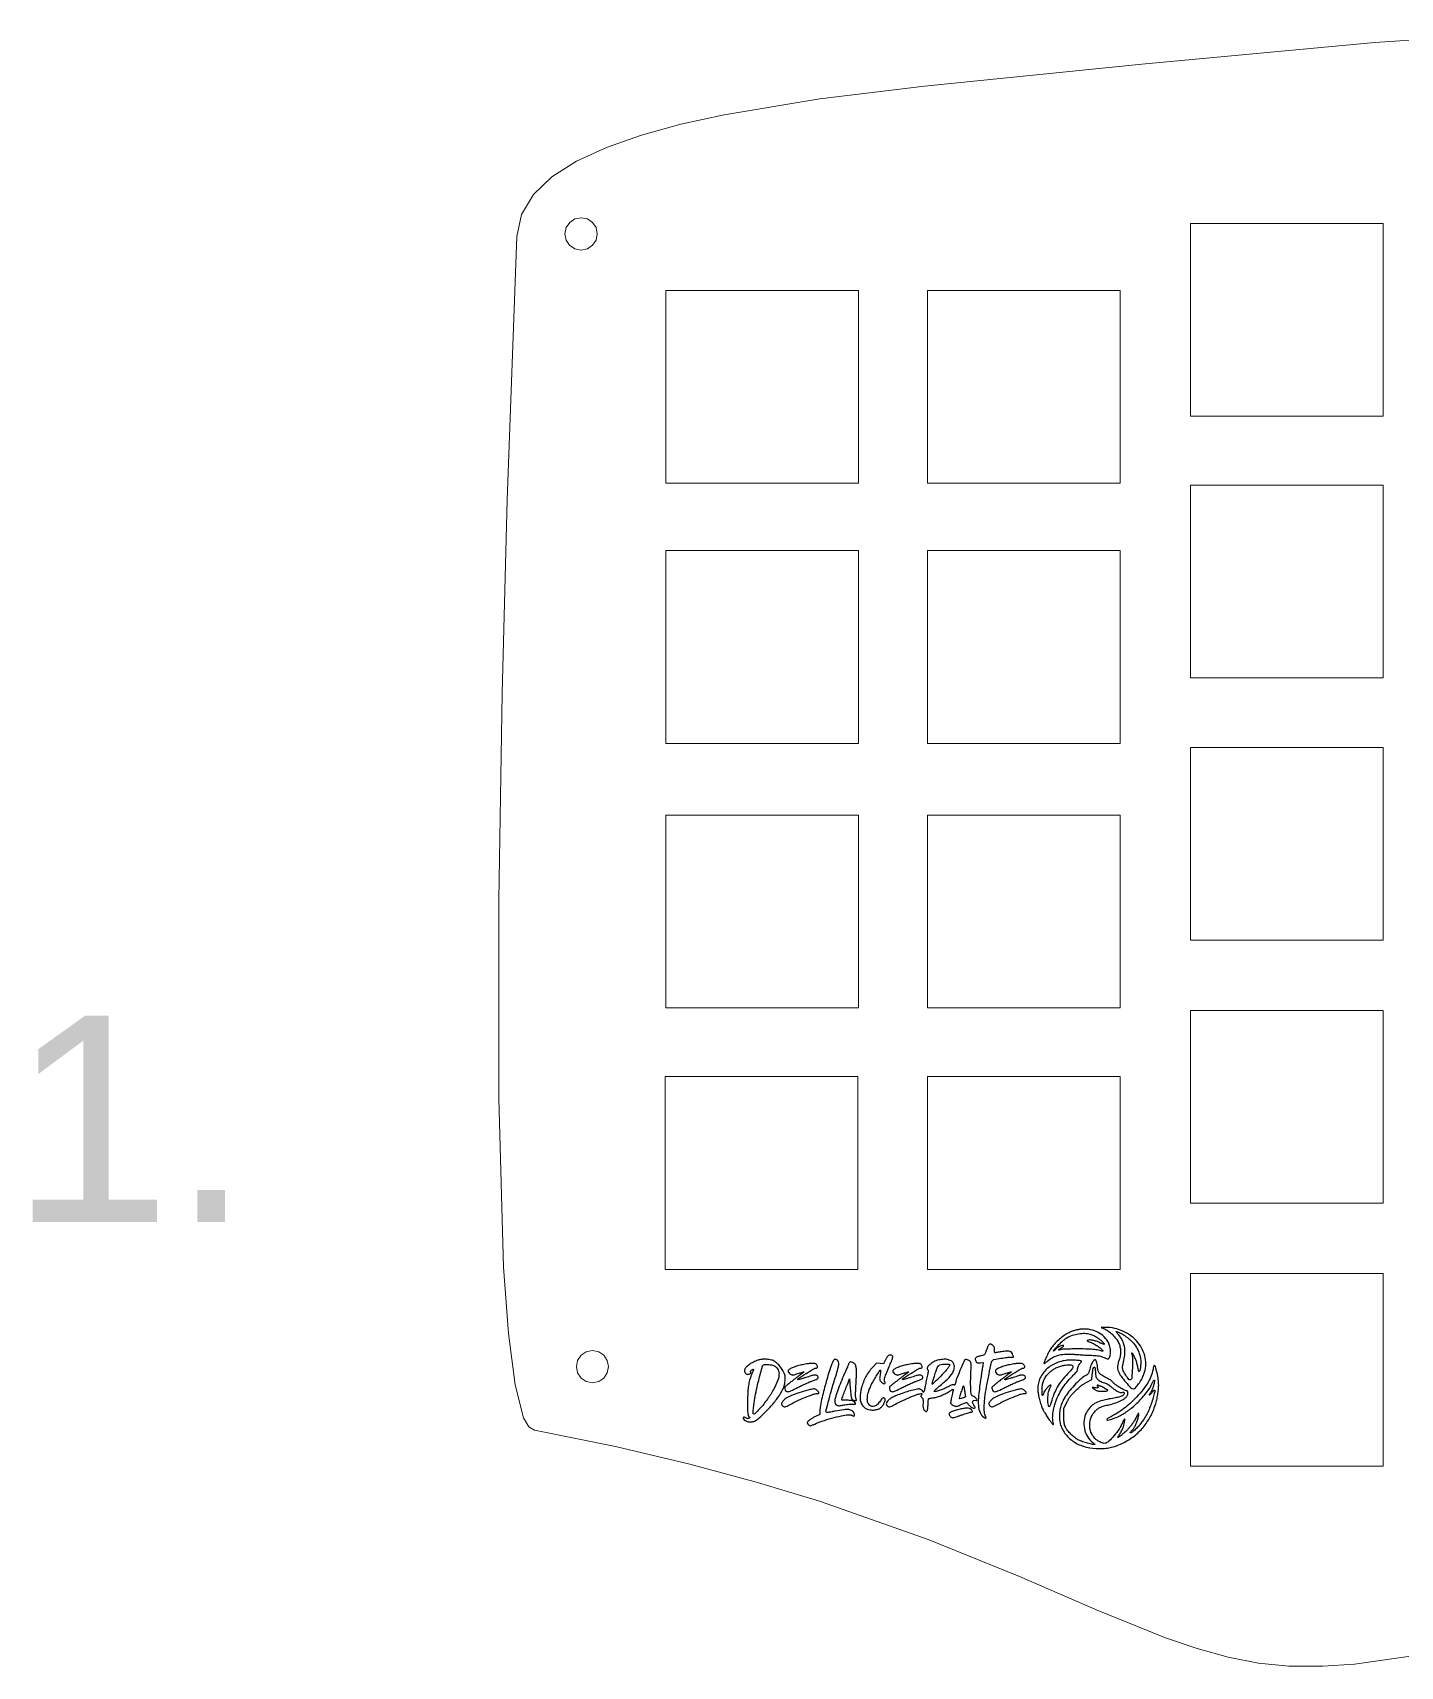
# Model space of a CAD drawing. Extents: x -227 to 340, y 12 to 493.
# Drawn here: x -219.1 to -119.8, y 372.1 to 490.7 of the extents above; entities that cross this region are included whole.
import ezdxf

# ---------------------------------------------------------------- set-up
doc = ezdxf.new("R2010")
doc.units = 0
doc.header["$MEASUREMENT"] = 0
doc.layers.get('0').update_dxf_attribs({"lineweight": 25, "true_color": 0xffffff})
doc.layers.add('Layer 1', color=7, linetype='BYLAYER', lineweight=5, true_color=0xffffff)
doc.styles.add('textstyle2', font='')
doc.styles.get('textstyle2').set_extended_font_data('Nimbus Sans [UKWN]')

msp = doc.modelspace()

# ---------------------------------------------------------------- linework, layer by layer
at = {"color": 5, "true_color": 0x0000ff}
for points in [[(-143.06, 396.57, 0.021416), (-143.29, 396.53, 0.028277), (-143.51, 396.47, 0.025595), (-143.73, 396.39, 0.013536), (-143.99, 396.26, 0.042504), (-144.29, 396.07, 0.022333), (-144.63, 395.79, 0.022256), (-144.95, 395.47, 0.036844), (-145.18, 395.17, 0.029866), (-145.33, 394.93, 0.012216), (-145.5, 394.58, 0.008749), (-145.65, 394.24, 0.095306), (-145.68, 394.09, 0.546801), (-145.66, 394.08, 0.041861), (-145.61, 394.11, 0.028123), (-145.54, 394.17, 0.013668), (-145.45, 394.24, -0.060301), (-145.08, 394.51, -0.061454), (-144.67, 394.68, -0.052645), (-144.18, 394.76, -0.029227), (-143.56, 394.76, 0.001164), (-143.31, 394.74, 0.000535), (-142.98, 394.72, 0.000529), (-142.63, 394.7, 0.000733), (-142.32, 394.69, -0.004485), (-141.9, 394.66, -0.024068), (-141.67, 394.64, -0.038649), (-141.5, 394.59, -0.025833), (-141.31, 394.52, 0.005668), (-141.13, 394.44, 0.06691), (-141.05, 394.42, 0.177373), (-141, 394.43, 0.092553), (-140.96, 394.47, 0.122046), (-140.87, 394.7, 0.053548), (-140.85, 395.03, 0.0512), (-140.91, 395.39, 0.067061), (-141.04, 395.69, 0.079435), (-141.4, 396.11, 0.074893), (-141.88, 396.41, 0.071548), (-142.44, 396.57, 0.062987)], [(-142.32, 396.22, -0.024427), (-142.2, 396.18, -0.013925), (-142.07, 396.12, -0.013883), (-141.94, 396.06, -0.022292), (-141.84, 395.99, -0.024315), (-141.64, 395.85, -0.024077), (-141.46, 395.69, -0.017054), (-141.32, 395.54, -0.395866), (-141.32, 395.48, -0.281029), (-141.35, 395.48, -0.013728), (-141.43, 395.51, -0.018919), (-141.52, 395.55, -0.012167), (-141.63, 395.6, 0.042961), (-141.86, 395.7, 0.033852), (-142.13, 395.77, 0.03438), (-142.37, 395.8, 0.10325), (-142.53, 395.77, 0.338007), (-142.55, 395.75, 0.234176), (-142.53, 395.72, 0.048232), (-142.46, 395.69, 0.008257), (-142.32, 395.64, -0.045337), (-142.09, 395.54, -0.018174), (-141.8, 395.36, -0.015771), (-141.54, 395.17, -0.093969), (-141.42, 395.05, -0.110977), (-141.4, 395, -0.342591), (-141.42, 394.98, -0.170979), (-141.47, 394.98, -0.044045), (-141.54, 395, 0.090533), (-141.72, 395.06, 0.012977), (-142.12, 395.11, 0.012557), (-142.66, 395.14, 0.006243), (-143.33, 395.15, 0.00404), (-143.75, 395.14, 0.008274), (-144.07, 395.13, 0.008191), (-144.32, 395.12, 0.065085), (-144.43, 395.1, -0.021984), (-144.57, 395.05, -0.514141), (-144.6, 395.07, -0.222013), (-144.57, 395.13, -0.013469), (-144.42, 395.23, 0.017603), (-144.34, 395.28, 0.037896), (-144.28, 395.33, 0.066691), (-144.25, 395.37, 0.47273), (-144.26, 395.39, 0.140908), (-144.37, 395.39, 0.049687), (-144.51, 395.34, 0.04508), (-144.67, 395.25, 0.04213), (-144.81, 395.13, -0.013673), (-144.88, 395.06, -0.028422), (-144.93, 395.02, -0.043719), (-144.98, 394.99, -0.550557), (-144.99, 395, -0.195265), (-144.94, 395.11, -0.005644), (-144.59, 395.46, -0.011337), (-144.25, 395.79, -0.04722), (-144.01, 395.96, -0.053934), (-143.62, 396.14, -0.043849), (-143.17, 396.25, -0.044777), (-142.71, 396.28, -0.065497)], [(-141.24, 396.58, -0.052586), (-140.97, 396.41, -0.031693), (-140.69, 396.17, -0.031648), (-140.44, 395.89, -0.051154), (-140.27, 395.62, -0.052531), (-140.16, 395.31, -0.051989), (-140.12, 394.99, -0.051397), (-140.14, 394.67, -0.049095), (-140.22, 394.35, 0.027071), (-140.3, 394.1, 0.047825), (-140.34, 393.88, 0.05601), (-140.33, 393.69, 0.05869), (-140.27, 393.51, 0.056823), (-140.08, 393.17, 0.020415), (-139.74, 392.73, 0.013846), (-139.37, 392.32, 0.205559), (-139.2, 392.25, 0.20915), (-139.04, 392.32, 0.028544), (-138.81, 392.6, 0.031822), (-138.58, 392.96, 0.037293), (-138.42, 393.32, 0.140913), (-138.33, 394.5, 0.121877), (-138.86, 395.62, 0.112852), (-139.91, 396.42, 0.108402), (-141.21, 396.71), (-141.52, 396.71)], [(-139.93, 396.19, -0.025198), (-139.82, 396.12, -0.010477), (-139.66, 396, -0.010335), (-139.51, 395.88, -0.013152), (-139.37, 395.75, -0.052329), (-139.03, 395.36, -0.057751), (-138.8, 394.92, -0.058432), (-138.67, 394.44, -0.055775), (-138.66, 393.94, -0.011388), (-138.67, 393.81, -0.013103), (-138.69, 393.7, -0.012242), (-138.71, 393.6, -0.070855), (-138.73, 393.55, -0.148643), (-138.76, 393.51, -0.436086), (-138.79, 393.52, -0.041305), (-138.82, 393.61, -0.001535), (-138.89, 393.95, 0.022045), (-138.97, 394.23, 0.023191), (-139.07, 394.5, 0.023188), (-139.18, 394.72, 0.098003), (-139.27, 394.83, 0.007238), (-139.32, 394.87, 0.341336), (-139.33, 394.87, 0.330003), (-139.33, 394.85, 0.007007), (-139.31, 394.8, -0.097545), (-139.25, 394.49, -0.011672), (-139.26, 393.78, -0.007255), (-139.3, 393.05, -0.241211), (-139.39, 392.91, -0.376445), (-139.51, 392.93, -0.026392), (-139.73, 393.23, -0.031584), (-139.92, 393.56, -0.113497), (-139.97, 393.8, -0.041088), (-139.97, 393.87, -0.00597), (-139.95, 394, -0.006725), (-139.91, 394.15, -0.005715), (-139.88, 394.31, 0.047916), (-139.8, 394.85, 0.062723), (-139.84, 395.35, 0.066854), (-140, 395.8, 0.065889), (-140.27, 396.19, -0.007005), (-140.33, 396.26, -0.010315), (-140.39, 396.33, -0.005965), (-140.43, 396.38, -0.161784), (-140.43, 396.4, -0.513535), (-140.41, 396.42, -0.017646), (-140.29, 396.37, -0.019846), (-140.13, 396.3, -0.010704)], [(-149.74, 395.36, 0.017906), (-149.77, 395.29, 0.006391), (-149.81, 395.19, 0.006332), (-149.85, 395.08, 0.007438), (-149.89, 394.97, -0.017364), (-149.95, 394.81, -0.109956), (-150, 394.74, -0.111599), (-150.07, 394.69, -0.018126), (-150.23, 394.65, 0.013407), (-150.46, 394.59, 0.066633), (-150.59, 394.54, 0.130672), (-150.65, 394.47, 0.125874), (-150.67, 394.38, 0.11115), (-150.64, 394.26, 0.136671), (-150.57, 394.18, 0.117513), (-150.45, 394.13, 0.069528), (-150.3, 394.14), (-150.1, 394.17), (-150.13, 393.92, -0.003332), (-150.15, 393.79, -0.000753), (-150.19, 393.56, -0.00078), (-150.22, 393.29, -0.000757), (-150.26, 393.03, 0.010381), (-150.43, 391.76, 0.045235), (-150.44, 391.01, 0.083436), (-150.32, 390.52, 0.131535), (-150.05, 390.18, 0.031435), (-149.94, 390.11, 0.344168), (-149.9, 390.12, 0.290636), (-149.89, 390.17, 0.02661), (-149.94, 390.3, -0.089361), (-150, 390.49, -0.025163), (-150.02, 390.8, -0.022652), (-150.01, 391.18, -0.015336), (-149.97, 391.61, -0.010939), (-149.85, 392.41, -0.00755), (-149.67, 393.31, -0.002853), (-149.49, 394.18, -0.14625), (-149.4, 394.33, -0.149947), (-149.31, 394.38, -0.003872), (-148.82, 394.47, -0.00852), (-148.35, 394.53, -0.032355), (-148.06, 394.55, 0.011294), (-147.94, 394.55, 0.206484), (-147.9, 394.57, 0.250458), (-147.9, 394.61, 0.01662), (-147.93, 394.7, 0.081594), (-148.02, 394.87, 0.146271), (-148.14, 394.96, 0.093262), (-148.34, 394.99, 0.021085), (-148.67, 394.96, 0.003967), (-148.85, 394.93, 0.005168), (-149.01, 394.91, 0.003896), (-149.14, 394.88, 0.046717), (-149.19, 394.87, -0.167066), (-149.23, 394.87, -0.230174), (-149.25, 394.89, -0.080612), (-149.27, 394.95, -0.012092), (-149.27, 395.07, 0.023941), (-149.28, 395.19, 0.07105), (-149.29, 395.27, 0.085437), (-149.33, 395.33, 0.046005), (-149.4, 395.4, 0.03855), (-149.52, 395.48, 0.154486), (-149.6, 395.49, 0.18967), (-149.67, 395.46, 0.063148)], [(-166.44, 394.33, 0.040502), (-166.78, 394.19, 0.040486), (-167.09, 394, 0.043368), (-167.33, 393.8, 0.128404), (-167.43, 393.61, 0.128257), (-167.43, 393.51, 0.090435), (-167.38, 393.41, 0.092983), (-167.3, 393.33, 0.147227), (-167.21, 393.3, 0.062862), (-167.1, 393.32, 0.090009), (-167, 393.36, 0.148171), (-166.96, 393.42, 0.272708), (-166.97, 393.47, -0.108857), (-166.99, 393.51, -0.179755), (-166.98, 393.54, -0.107874), (-166.95, 393.58, -0.027132), (-166.9, 393.62, -0.049776), (-166.81, 393.67, -0.521742), (-166.78, 393.65, -0.105087), (-166.79, 393.57, -0.005861), (-166.89, 393.35, 0.026291), (-167.03, 392.96, 0.034609), (-167.12, 392.59, 0.026744), (-167.18, 392.15, 0.009052), (-167.21, 391.5, 0.007537), (-167.21, 390.88, 0.028633), (-167.19, 390.5, 0.04672), (-167.14, 390.27, 0.320196), (-167.05, 390.2, -0.254247), (-167.04, 390.19, -0.257172), (-167.04, 390.18, -0.087349), (-167.06, 390.15, -0.028829), (-167.09, 390.13, -0.045638), (-167.15, 390.09, -0.12922), (-167.19, 390.08, -0.100224), (-167.24, 390.09, -0.02137), (-167.33, 390.14, 0.039107), (-167.42, 390.19, 0.17266), (-167.49, 390.19, 0.319238), (-167.52, 390.15, 0.09894), (-167.5, 390.08, 0.171206), (-167.39, 389.95, 0.07707), (-167.17, 389.86, 0.072057), (-166.92, 389.85, 0.103481), (-166.71, 389.91, 0.064887), (-166.25, 390.23, 0.021443), (-165.66, 390.82, 0.021956), (-165.1, 391.48, 0.040534), (-164.72, 392.07, 0.012644), (-164.6, 392.3, 0.035925), (-164.54, 392.46, 0.040017), (-164.5, 392.62, 0.019001), (-164.48, 392.83, 0.013768), (-164.47, 393.06, 0.050409), (-164.48, 393.2, 0.051498), (-164.52, 393.33, 0.014805), (-164.61, 393.52, 0.045276), (-164.78, 393.79, 0.040519), (-165, 394.04, 0.042598), (-165.23, 394.23, 0.077397), (-165.46, 394.34, 0.049391), (-165.67, 394.38, 0.026131), (-165.95, 394.4, 0.02612), (-166.22, 394.38, 0.047986)], [(-165.25, 393.92, -0.081811), (-165.13, 393.83, -0.050803), (-165.02, 393.69, -0.051253), (-164.95, 393.54, -0.092343), (-164.92, 393.4, -0.087319), (-165.01, 392.87, -0.03734), (-165.31, 392.21, -0.033253), (-165.76, 391.5, -0.026323), (-166.33, 390.79, -0.008222), (-166.62, 390.48, -0.134336), (-166.74, 390.41, -0.475223), (-166.8, 390.46, -0.044625), (-166.79, 390.66, -0.008598), (-166.7, 391.4, -0.013726), (-166.59, 392.02, -0.010811), (-166.43, 392.73, -0.003336), (-166.15, 393.79, -0.021003), (-166.12, 393.91, -0.114367), (-166.08, 393.97, -0.136359), (-166.02, 394, -0.03465), (-165.92, 394.01, -0.028589), (-165.74, 394.02, -0.030211), (-165.56, 394, -0.032172), (-165.39, 393.97, -0.048748)], [(-163.21, 394, 0.020953), (-163.57, 393.91, 0.026166), (-163.9, 393.8, 0.024525), (-164.16, 393.68, 0.182055), (-164.25, 393.58, 0.216559), (-164.25, 393.49, 0.067653), (-164.17, 393.37, 0.065177), (-164.05, 393.28, 0.139291), (-163.94, 393.25, 0.055765), (-163.88, 393.26, 0.008606), (-163.76, 393.29, 0.009512), (-163.62, 393.33, 0.008137), (-163.47, 393.38, -0.004186), (-163.33, 393.42, -0.006745), (-163.21, 393.46, -0.00202), (-163.1, 393.49, -0.27177), (-163.09, 393.49, -0.447579), (-163.09, 393.48, -0.002186), (-163.18, 393.41, -0.00734), (-163.28, 393.33, -0.004355), (-163.41, 393.24, 0.005086), (-163.56, 393.13, 0.003492), (-163.72, 393.01, 0.00352), (-163.88, 392.89, 0.007145), (-164, 392.79, -0.00325), (-164.11, 392.7, -0.002862), (-164.22, 392.61, -0.002876), (-164.32, 392.53, -0.008672), (-164.39, 392.47, 0.029836), (-164.47, 392.42, 0.099807), (-164.5, 392.37, 0.11849), (-164.51, 392.31, 0.051063), (-164.5, 392.24, 0.128362), (-164.42, 392.09, 0.235369), (-164.29, 392.04, 0.080806), (-164.07, 392.1, 0.008666), (-163.58, 392.34, -0.006349), (-163.29, 392.48, -0.005386), (-162.97, 392.63, -0.005435), (-162.69, 392.75, -0.015173), (-162.48, 392.83, 0.015749), (-162.22, 392.93, 0.098968), (-162.1, 393.01, 0.257474), (-162.08, 393.1, 0.138981), (-162.13, 393.19, 0.161416), (-162.22, 393.24, 0.071378), (-162.37, 393.24, 0.036048), (-162.59, 393.19, 0.007193), (-162.97, 393.07, -0.004872), (-163.19, 393.01, -0.007795), (-163.37, 392.95, -0.002704), (-163.53, 392.91, -0.265109), (-163.55, 392.92, -0.477074), (-163.55, 392.98, -0.002214), (-162.96, 393.35, -0.003798), (-162.39, 393.71, -0.138779), (-162.24, 393.75, 0.144724), (-162.16, 393.78, 0.223422), (-162.12, 393.84, 0.160777), (-162.14, 393.93, 0.078719), (-162.21, 394.02, 0.140425), (-162.33, 394.08, 0.049076), (-162.53, 394.09, 0.033156), (-162.81, 394.07, 0.011583)], [(-161.01, 394.21, 0.044393), (-161.24, 393.64, 0.007423), (-161.57, 392.49, 0.007387), (-161.86, 391.34, 0.044987), (-161.95, 390.73), (-161.96, 390.38), (-162.28, 390.24, 0.02649), (-162.5, 390.12, 0.033725), (-162.69, 389.99, 0.035125), (-162.83, 389.87, 0.193214), (-162.87, 389.78, 0.115286), (-162.86, 389.75, 0.033362), (-162.84, 389.71, 0.03163), (-162.81, 389.67, 0.029068), (-162.77, 389.63, 0.070042), (-162.7, 389.58, 0.151588), (-162.64, 389.57, 0.065181), (-162.55, 389.6, 0.005726), (-162.33, 389.69, -0.027844), (-161.8, 389.9, -0.012859), (-161.09, 390.11, -0.01255), (-160.38, 390.29, -0.037567), (-159.89, 390.36, -0.029355), (-159.8, 390.36, -0.033602), (-159.71, 390.35, -0.036845), (-159.64, 390.33, -0.090161), (-159.6, 390.3, 0.116745), (-159.52, 390.27, 0.283189), (-159.46, 390.29, 0.19632), (-159.44, 390.36, 0.070791), (-159.46, 390.46, 0.150798), (-159.61, 390.65, 0.122915), (-159.84, 390.74, 0.064618), (-160.22, 390.73, 0.015667), (-160.84, 390.63, -0.004425), (-161.07, 390.58, -0.006841), (-161.27, 390.55, -0.002682), (-161.44, 390.52, -0.176543), (-161.47, 390.53, -0.324126), (-161.51, 390.62, -0.003475), (-161.34, 391.29, -0.008623), (-161.12, 392.12, -0.004224), (-160.8, 393.17, 0.007581), (-160.64, 393.72, 0.042339), (-160.58, 394.02, 0.092364), (-160.6, 394.2, 0.175166), (-160.68, 394.32, 0.049114), (-160.79, 394.39, 0.185553), (-160.87, 394.39, 0.161741), (-160.94, 394.34, 0.035306)], [(-159.85, 394.09, -0.024945), (-159.88, 394.02, -0.001787), (-159.96, 393.82, -0.002509), (-160.06, 393.58, -0.001892), (-160.18, 393.33, 0.012079), (-160.43, 392.74, 0.01218), (-160.66, 392.14, 0.010639), (-160.83, 391.61, 0.071737), (-160.87, 391.34, 0.032549), (-160.86, 391.25, 0.07436), (-160.84, 391.18, 0.086005), (-160.81, 391.12, 0.056182), (-160.75, 391.08, 0.064961), (-160.67, 391.04, 0.082512), (-160.58, 391.02, 0.041859), (-160.46, 391.03, 0.005959), (-160.22, 391.08, -0.014099), (-160.04, 391.11, -0.012668), (-159.86, 391.13, -0.012813), (-159.7, 391.14, -0.038482), (-159.59, 391.14, 0.039503), (-159.43, 391.13, 0.285025), (-159.37, 391.17, 0.317125), (-159.38, 391.24, 0.04424), (-159.5, 391.34, 0.062455), (-159.58, 391.38, 0.043276), (-159.69, 391.4, 0.031636), (-159.82, 391.41, 0.012543), (-160, 391.42, -0.010175), (-160.14, 391.42, -0.016883), (-160.26, 391.42, -0.010905), (-160.36, 391.43, -0.375854), (-160.37, 391.45, -0.087907), (-160.36, 391.5, -0.000903), (-160.23, 391.85, -0.003007), (-160.08, 392.25, -0.002307), (-159.91, 392.68), (-159.8, 392.98), (-159.75, 392.27, 0.00819), (-159.7, 391.77, 0.064739), (-159.65, 391.55, 0.166387), (-159.56, 391.44, 0.137756), (-159.41, 391.4, 0.017638), (-159.33, 391.4, 0.219945), (-159.3, 391.42, 0.248138), (-159.3, 391.45, 0.022225), (-159.33, 391.52, -0.094461), (-159.35, 391.62, -0.012749), (-159.36, 391.84, -0.010704), (-159.35, 392.15, -0.003399), (-159.33, 392.61, 0.002566), (-159.31, 392.99, 0.003694), (-159.29, 393.32, 0.001975), (-159.29, 393.61, 0.058023), (-159.29, 393.68, -0.000081), (-159.3, 393.72, -0.000037), (-159.32, 393.79, -0.000036), (-159.33, 393.85, -0.00005), (-159.34, 393.91, 0.067771), (-159.36, 393.97, 0.053144), (-159.4, 394.03, 0.050807), (-159.46, 394.09, 0.050064), (-159.52, 394.13, 0.031095), (-159.65, 394.19, 0.116314), (-159.74, 394.2, 0.185285), (-159.81, 394.16, 0.105949)], [(-157.06, 394.58, 0.025519), (-157.1, 394.52, 0.010814), (-157.15, 394.44, 0.010667), (-157.2, 394.35, 0.013728), (-157.24, 394.26), (-157.33, 394.06), (-157.58, 394.09), (-157.83, 394.12), (-158.14, 393.79, 0.072514), (-158.61, 393.14, 0.057289), (-158.93, 392.33, 0.06146), (-159.03, 391.56, 0.1667), (-158.86, 391.04, 0.059006), (-158.7, 390.88, 0.074237), (-158.52, 390.77, 0.069206), (-158.31, 390.72, 0.043589), (-158.05, 390.71, 0.045912), (-157.8, 390.75, 0.073028), (-157.6, 390.83, 0.078382), (-157.45, 390.96, 0.061944), (-157.32, 391.14, 0.025099), (-157.24, 391.33, 0.081334), (-157.21, 391.47, 0.165842), (-157.23, 391.55, 0.207567), (-157.3, 391.59, 0.117915), (-157.36, 391.59, 0.086249), (-157.42, 391.55, 0.055584), (-157.49, 391.49, 0.018485), (-157.56, 391.38, -0.04292), (-157.78, 391.12, -0.106689), (-157.99, 390.98, -0.159933), (-158.19, 390.97, -0.139311), (-158.36, 391.07, -0.140187), (-158.49, 391.31, -0.077203), (-158.5, 391.65, -0.056808), (-158.41, 392.07, -0.028792), (-158.2, 392.58, -0.017567), (-158.02, 392.9, -0.012469), (-157.81, 393.25, -0.004598), (-157.59, 393.59, -0.472129), (-157.54, 393.59, -0.22471), (-157.54, 393.58, -0.003575), (-157.55, 393.48, -0.00863), (-157.56, 393.37, -0.005518), (-157.58, 393.24, 0.008245), (-157.61, 393.04, 0.056869), (-157.61, 392.94, 0.10307), (-157.59, 392.87, 0.058043), (-157.54, 392.8, 0.067274), (-157.41, 392.68, 0.087277), (-157.26, 392.62, 0.378338), (-157.21, 392.65, 0.265304), (-157.22, 392.73, -0.187278), (-157.26, 392.86, -0.05211), (-157.23, 393.07, -0.031649), (-157.12, 393.39, -0.008599), (-156.92, 393.88, 0.004441), (-156.76, 394.23, 0.021537), (-156.69, 394.44, 0.035444), (-156.66, 394.57, 0.219456), (-156.67, 394.63, 0.139159), (-156.75, 394.69, 0.112756), (-156.86, 394.7, 0.10174), (-156.97, 394.66, 0.093919)], [(-153.41, 394.32, 0.032556), (-153.54, 394.28, 0.025413), (-153.68, 394.22, 0.024722), (-153.81, 394.14, 0.025912), (-153.93, 394.05, 0.026359), (-154.08, 393.91, 0.088836), (-154.15, 393.8, 0.155803), (-154.16, 393.7, 0.146301), (-154.11, 393.62, -0.18383), (-154.09, 393.57, -0.039691), (-154.1, 393.48, -0.026947), (-154.12, 393.35, -0.008181), (-154.16, 393.14, 0.0054), (-154.21, 392.96, 0.003558), (-154.25, 392.74, 0.003579), (-154.29, 392.53, 0.006905), (-154.32, 392.36, -0.010744), (-154.35, 392.23, -0.017262), (-154.38, 392.11, -0.011391), (-154.41, 392.02, -0.323093), (-154.43, 392, -0.113715), (-154.44, 392.01, -0.100298), (-154.46, 392.02, -0.09392), (-154.47, 392.03, -0.086073), (-154.47, 392.05, 0.15771), (-154.48, 392.07, 0.033574), (-154.51, 392.11, 0.032011), (-154.55, 392.15, 0.025711), (-154.59, 392.18, 0.055583), (-154.67, 392.22, 0.089956), (-154.75, 392.24, 0.048724), (-154.86, 392.23, 0.006995), (-155.07, 392.18, 0.0139), (-155.51, 392.07, 0.011707), (-155.97, 391.92, 0.011718), (-156.39, 391.77, 0.035564), (-156.65, 391.64, 0.030792), (-156.88, 391.5, 0.056987), (-157.04, 391.35, 0.081152), (-157.12, 391.21, 0.221609), (-157.12, 391.1, 0.077716), (-157.04, 390.99, 0.156396), (-156.94, 390.95, 0.125254), (-156.82, 390.96, 0.041819), (-156.66, 391.03, -0.016952), (-156.09, 391.33, -0.013035), (-155.45, 391.62, -0.010143), (-154.86, 391.85, -0.089358), (-154.59, 391.9, -0.073454), (-154.56, 391.9, -0.311372), (-154.54, 391.88, -0.139683), (-154.55, 391.85, -0.015789), (-154.58, 391.8, 0.035925), (-154.61, 391.74, 0.148186), (-154.62, 391.7, 0.150752), (-154.6, 391.67, 0.037598), (-154.55, 391.63, -0.098428), (-154.5, 391.57, -0.087199), (-154.47, 391.5, -0.046389), (-154.46, 391.39, -0.00902), (-154.46, 391.19, 0.010144), (-154.47, 390.99, 0.045999), (-154.45, 390.87, 0.075182), (-154.42, 390.79, 0.063759), (-154.37, 390.71, 0.059828), (-154.25, 390.61, 0.39171), (-154.18, 390.62, 0.138417), (-154.13, 390.74, 0.01105), (-154.1, 391.06, -0.004313), (-154.09, 391.23, -0.006647), (-154.08, 391.39, -0.002626), (-154.06, 391.51, -0.168148), (-154.05, 391.54, -0.144829), (-154.03, 391.55, -0.004039), (-153.94, 391.56, -0.007963), (-153.83, 391.59, -0.005348), (-153.7, 391.6, 0.037465), (-153.41, 391.67, 0.025087), (-153.1, 391.78, 0.024452), (-152.78, 391.93, 0.028521), (-152.5, 392.1, -0.011238), (-152.41, 392.16, -0.021059), (-152.34, 392.2, -0.020647), (-152.28, 392.22, -0.531147), (-152.27, 392.22, -0.053049), (-152.27, 392.19, -0.001218), (-152.3, 392.05, -0.002707), (-152.33, 391.9, -0.001829), (-152.37, 391.72, 0.008504), (-152.41, 391.53, 0.011636), (-152.44, 391.37, 0.008532), (-152.46, 391.23, 0.120089), (-152.45, 391.18, 0.108667), (-152.43, 391.15, 0.02882), (-152.38, 391.11, 0.027828), (-152.32, 391.06, 0.025461), (-152.25, 391.03, 0.038043), (-152.14, 390.98, 0.106334), (-152.05, 390.98, 0.060788), (-151.95, 391, 0.006675), (-151.72, 391.1, -0.005678), (-151.58, 391.16, -0.007709), (-151.45, 391.21, -0.005402), (-151.34, 391.25, -0.081976), (-151.3, 391.25, -0.151388), (-151.27, 391.24, -0.044948), (-151.23, 391.21, -0.040572), (-151.2, 391.17, -0.034148), (-151.17, 391.12, 0.079074), (-151.09, 391.03, 0.047897), (-150.98, 390.94, 0.048398), (-150.86, 390.87, 0.095004), (-150.75, 390.85, 0.071398), (-150.69, 390.86, 0.362475), (-150.68, 390.88, 0.104588), (-150.69, 390.93, 0.006349), (-150.77, 391.06, -0.042556), (-150.86, 391.25, -0.223077), (-150.85, 391.35, -0.252468), (-150.77, 391.41, -0.052597), (-150.58, 391.41, 0.480406), (-150.54, 391.44, 0.154145), (-150.58, 391.53, 0.061458), (-150.71, 391.65, 0.082277), (-150.85, 391.72, -0.128637), (-150.91, 391.76, -0.112777), (-150.94, 391.82, -0.049913), (-150.97, 391.93, -0.00742), (-150.99, 392.15, -0.016695), (-151, 392.36, -0.005127), (-151.01, 392.67, -0.005124), (-151, 393.02, -0.005594), (-150.99, 393.37, 0.004214), (-150.97, 393.95, 0.066769), (-150.99, 394.15, 0.176966), (-151.07, 394.26, 0.066718), (-151.23, 394.35, 0.032109), (-151.3, 394.37, 0.084449), (-151.35, 394.37, 0.104269), (-151.4, 394.36, 0.067039), (-151.44, 394.33, 0.097173), (-151.51, 394.22, 0.001538), (-151.78, 393.57, 0.001545), (-152.05, 392.92, 0.096697), (-152.07, 392.8, -0.06234), (-152.07, 392.77, -0.009368), (-152.08, 392.73, -0.010396), (-152.1, 392.68, -0.008808), (-152.12, 392.62, -0.028381), (-152.15, 392.56, -0.09909), (-152.17, 392.53, -0.201643), (-152.2, 392.52, -0.173823), (-152.22, 392.54, 0.244069), (-152.26, 392.55, 0.037763), (-152.35, 392.53, 0.028745), (-152.47, 392.48, 0.010705), (-152.63, 392.4, -0.020486), (-152.92, 392.26, -0.019054), (-153.23, 392.15, -0.016373), (-153.51, 392.06, -0.11839), (-153.64, 392.06, -0.555544), (-153.65, 392.09, -0.024748), (-153.58, 392.17, -0.020608), (-153.46, 392.28, -0.008525), (-153.29, 392.43, 0.02046), (-152.67, 392.98, 0.063429), (-152.31, 393.41, 0.108184), (-152.19, 393.78, 0.165086), (-152.25, 394.11, 0.125326), (-152.43, 394.28, 0.088536), (-152.69, 394.38, 0.070067), (-153.02, 394.39, 0.042085)], [(-155.61, 394, 0.020953), (-155.97, 393.91, 0.026166), (-156.3, 393.8, 0.024525), (-156.56, 393.68, 0.182055), (-156.65, 393.58, 0.216559), (-156.65, 393.49, 0.067653), (-156.57, 393.37, 0.065177), (-156.45, 393.28, 0.139291), (-156.34, 393.25, 0.055765), (-156.28, 393.26, 0.008606), (-156.16, 393.29, 0.009512), (-156.02, 393.33, 0.008137), (-155.87, 393.38, -0.004186), (-155.73, 393.42, -0.006745), (-155.61, 393.46, -0.00202), (-155.5, 393.49, -0.27177), (-155.49, 393.49, -0.447579), (-155.49, 393.48, -0.002186), (-155.58, 393.41, -0.00734), (-155.68, 393.33, -0.004355), (-155.81, 393.24, 0.005086), (-155.96, 393.13, 0.003492), (-156.12, 393.01, 0.00352), (-156.28, 392.89, 0.007145), (-156.4, 392.79, -0.00325), (-156.51, 392.7, -0.002862), (-156.62, 392.61, -0.002876), (-156.72, 392.53, -0.008672), (-156.79, 392.47, 0.029836), (-156.87, 392.42, 0.099807), (-156.9, 392.37, 0.11849), (-156.91, 392.31, 0.051063), (-156.9, 392.24, 0.128362), (-156.82, 392.09, 0.235369), (-156.69, 392.04, 0.080806), (-156.47, 392.1, 0.008666), (-155.98, 392.34, -0.006349), (-155.69, 392.48, -0.005386), (-155.37, 392.63, -0.005435), (-155.09, 392.75, -0.015173), (-154.88, 392.83, 0.015749), (-154.62, 392.93, 0.098968), (-154.5, 393.01, 0.257474), (-154.48, 393.1, 0.138981), (-154.53, 393.19, 0.161416), (-154.62, 393.24, 0.071378), (-154.77, 393.24, 0.036048), (-154.99, 393.19, 0.007193), (-155.37, 393.07, -0.004872), (-155.59, 393.01, -0.007795), (-155.77, 392.95, -0.002704), (-155.93, 392.91, -0.265109), (-155.95, 392.92, -0.477074), (-155.95, 392.98, -0.002214), (-155.36, 393.35, -0.003798), (-154.79, 393.71, -0.138779), (-154.64, 393.75, 0.144724), (-154.56, 393.78, 0.223422), (-154.52, 393.84, 0.160777), (-154.54, 393.93, 0.078719), (-154.61, 394.02, 0.140425), (-154.73, 394.08, 0.049076), (-154.93, 394.09, 0.033156), (-155.21, 394.07, 0.011583)], [(-152.52, 393.98, -0.125158), (-152.53, 393.94, -0.014794), (-152.58, 393.86, -0.016949), (-152.64, 393.77, -0.013139), (-152.71, 393.67, -0.023111), (-152.97, 393.38, -0.007239), (-153.37, 392.98, -0.003369), (-153.78, 392.58, -0.769247), (-153.81, 392.6, -0.001367), (-153.54, 393.49, -0.021457), (-153.43, 393.78, -0.072119), (-153.35, 393.93, -0.154429), (-153.24, 394, -0.046912), (-153.03, 394.04, -0.030432), (-152.79, 394.05, -0.023698), (-152.57, 394.03, -0.379783)], [(-148.16, 394, 0.020953), (-148.52, 393.91, 0.026166), (-148.85, 393.8, 0.024525), (-149.11, 393.68, 0.182055), (-149.2, 393.58, 0.216559), (-149.2, 393.49, 0.067653), (-149.12, 393.37, 0.065177), (-149, 393.28, 0.139291), (-148.89, 393.25, 0.055765), (-148.83, 393.26, 0.008606), (-148.71, 393.29, 0.009512), (-148.57, 393.33, 0.008137), (-148.42, 393.38, -0.004186), (-148.28, 393.42, -0.006745), (-148.16, 393.46, -0.00202), (-148.05, 393.49, -0.27177), (-148.04, 393.49, -0.447579), (-148.04, 393.48, -0.002186), (-148.13, 393.41, -0.00734), (-148.23, 393.33, -0.004355), (-148.36, 393.24, 0.005086), (-148.51, 393.13, 0.003492), (-148.67, 393.01, 0.00352), (-148.83, 392.89, 0.007145), (-148.95, 392.79, -0.00325), (-149.06, 392.7, -0.002862), (-149.17, 392.61, -0.002876), (-149.27, 392.53, -0.008672), (-149.34, 392.47, 0.029836), (-149.42, 392.42, 0.099807), (-149.45, 392.37, 0.11849), (-149.46, 392.31, 0.051063), (-149.45, 392.24, 0.128362), (-149.37, 392.09, 0.235369), (-149.24, 392.04, 0.080806), (-149.02, 392.1, 0.008666), (-148.53, 392.34, -0.006349), (-148.24, 392.48, -0.005386), (-147.92, 392.63, -0.005435), (-147.64, 392.75, -0.015173), (-147.43, 392.83, 0.015749), (-147.17, 392.93, 0.098968), (-147.05, 393.01, 0.257474), (-147.03, 393.1, 0.138981), (-147.08, 393.19, 0.161416), (-147.17, 393.24, 0.071378), (-147.32, 393.24, 0.036048), (-147.54, 393.19, 0.007193), (-147.92, 393.07, -0.004872), (-148.14, 393.01, -0.007795), (-148.32, 392.95, -0.002704), (-148.48, 392.91, -0.265109), (-148.5, 392.92, -0.477074), (-148.5, 392.98, -0.002214), (-147.91, 393.35, -0.003798), (-147.34, 393.71, -0.138779), (-147.19, 393.75, 0.144724), (-147.11, 393.78, 0.223422), (-147.07, 393.84, 0.160777), (-147.09, 393.93, 0.078719), (-147.16, 394.02, 0.140425), (-147.28, 394.08, 0.049076), (-147.48, 394.09, 0.033156), (-147.76, 394.07, 0.011583)], [(-144.1, 394.31, 0.08186), (-144.95, 394.05, 0.094856), (-145.62, 393.54, 0.100956), (-146.03, 392.85, 0.105877), (-146.12, 392.06, 0.029828), (-146.07, 391.75, 0.016031), (-145.98, 391.37, 0.016029), (-145.86, 391, 0.032127), (-145.74, 390.71, 0.021062), (-145.62, 390.51, 0.007327), (-145.44, 390.22, 0.007464), (-145.24, 389.93, 0.017011), (-145.08, 389.72, 0.050239), (-145.02, 389.65, 0.55275), (-144.99, 389.66, 0.109624), (-144.99, 389.73, 0.007998), (-145.03, 389.92, -0.066918), (-145.05, 390.15, -0.022615), (-145.03, 390.48, -0.022319), (-144.96, 390.85, -0.026133), (-144.87, 391.19, -0.027548), (-144.65, 391.73, -0.031876), (-144.38, 392.23, -0.031608), (-144.05, 392.69, -0.026274), (-143.65, 393.13, 0.007393), (-143.45, 393.33, 0.02491), (-143.33, 393.47, 0.037723), (-143.26, 393.57, 0.12889), (-143.24, 393.65, -0.062726), (-143.22, 393.77, -0.036324), (-143.18, 393.91, -0.036467), (-143.11, 394.04, -0.084404), (-143.04, 394.13, 0.026233), (-143.01, 394.15, 0.030537), (-142.99, 394.18, 0.031902), (-142.97, 394.21, 0.131716), (-142.96, 394.23, 0.378308), (-143.02, 394.29, 0.011798), (-143.38, 394.32, 0.020791), (-143.76, 394.34, 0.031975)], [(-143.62, 393.94, -0.180373), (-143.58, 393.86, -0.14981), (-143.6, 393.76, -0.052909), (-143.7, 393.62, -0.006586), (-143.96, 393.34, 0.024248), (-144.4, 392.84, 0.035608), (-144.72, 392.36, 0.036446), (-144.97, 391.85, 0.027151), (-145.16, 391.25, -0.01264), (-145.2, 391.14, -0.019685), (-145.23, 391.04, -0.01469), (-145.27, 390.97, -0.284573), (-145.29, 390.95, -0.333831), (-145.34, 390.99, -0.035283), (-145.38, 391.15, -0.031444), (-145.4, 391.38, -0.017107), (-145.39, 391.65, -0.012316), (-145.38, 391.87, -0.030633), (-145.35, 392.02, -0.037126), (-145.31, 392.15, -0.027901), (-145.25, 392.29, 0.011966), (-145.2, 392.39, 0.042958), (-145.17, 392.47, 0.098273), (-145.17, 392.51, 0.375822), (-145.19, 392.52, 0.188652), (-145.28, 392.49, 0.018354), (-145.45, 392.32, 0.023491), (-145.6, 392.14, 0.075492), (-145.68, 392, -0.004422), (-145.77, 391.77, -0.522171), (-145.79, 391.77, -0.209754), (-145.81, 391.81, -0.002199), (-145.81, 392.12, -0.028783), (-145.79, 392.51, -0.058195), (-145.72, 392.81, -0.062727), (-145.59, 393.07, -0.038937), (-145.38, 393.34, -0.035915), (-145.17, 393.54, -0.037747), (-144.94, 393.7, -0.036737), (-144.68, 393.82, -0.030723), (-144.39, 393.92, -0.029505), (-144.15, 393.97, -0.029582), (-143.91, 393.99, -0.027713), (-143.71, 393.98, -0.176279)], [(-142.13, 394.24, 0.056535), (-142.19, 394.14, 0.023717), (-142.25, 394, 0.013586), (-142.33, 393.78, 0.002855), (-142.44, 393.38, -0.115593), (-142.46, 393.35, -0.031794), (-142.51, 393.3, -0.030338), (-142.58, 393.25, -0.027575), (-142.65, 393.21, 0.063666), (-142.96, 393, 0.018815), (-143.38, 392.6, 0.019296), (-143.8, 392.13, 0.026974), (-144.13, 391.68, 0.019328), (-144.21, 391.55, 0.010872), (-144.29, 391.39, 0.010838), (-144.37, 391.22, 0.017394), (-144.43, 391.08, 0.0518), (-144.52, 390.72, 0.034183), (-144.56, 390.29, 0.034473), (-144.53, 389.87, 0.060074), (-144.44, 389.53, 0.0887), (-144.03, 388.86, 0.080534), (-143.41, 388.34, 0.073632), (-142.59, 388.02, 0.057606), (-141.65, 387.91, 0.023256), (-141.17, 387.93, 0.035908), (-140.77, 388, 0.035059), (-140.36, 388.13, 0.020888), (-139.91, 388.33, 0.050744), (-139.13, 388.82, 0.052812), (-138.48, 389.45, 0.051808), (-137.96, 390.21, 0.045607), (-137.59, 391.1, 0.018011), (-137.49, 391.46, 0.017378), (-137.42, 391.83, 0.017933), (-137.37, 392.19, 0.023637), (-137.35, 392.52, 0.035278), (-137.38, 392.93, 0.019993), (-137.47, 393.42, 0.010956), (-137.59, 393.88, 0.338607), (-137.67, 393.95, 0.313661), (-137.69, 393.94, 0.01178), (-137.71, 393.86, 0.017548), (-137.74, 393.77, 0.010994), (-137.76, 393.66, -0.049818), (-137.92, 393.14, -0.040068), (-138.19, 392.61, -0.035082), (-138.58, 392.07, -0.022954), (-139.09, 391.51, -0.017542), (-139.55, 391.08, -0.022927), (-139.99, 390.73, -0.022326), (-140.48, 390.41, -0.015343), (-141.06, 390.1, 0.260644), (-141.11, 390.01, 0.499888), (-141.06, 389.97, 0.035294), (-140.65, 390.09, 0.027231), (-140.22, 390.27, 0.04789), (-139.54, 390.69, 0.032422), (-138.85, 391.28, 0.032566), (-138.25, 391.95, 0.051043), (-137.84, 392.6, -0.012356), (-137.74, 392.8, -0.088898), (-137.67, 392.88, -0.626072), (-137.65, 392.86, -0.064394), (-137.65, 392.76, -0.011618), (-137.72, 392.51, -0.019841), (-137.78, 392.3, -0.023764), (-137.85, 392.13, -0.039608), (-137.93, 392, 0.01048), (-138.03, 391.83, 0.60841), (-138.02, 391.81, 0.195442), (-137.97, 391.83, 0.007236), (-137.82, 392, -0.026434), (-137.68, 392.15, -0.596429), (-137.63, 392.14, -0.107167), (-137.64, 392.02, -0.004154), (-137.75, 391.61, -0.018707), (-137.89, 391.17, -0.01917), (-138.05, 390.74, -0.019645), (-138.25, 390.34, -0.022383), (-138.47, 389.98, -0.024232), (-138.67, 389.71, -0.018923), (-138.91, 389.43, -0.018681), (-139.15, 389.2, -0.061323), (-139.33, 389.07, -0.08263), (-139.4, 389.05, -0.548819), (-139.42, 389.07, -0.113396), (-139.38, 389.13, -0.019962), (-139.29, 389.23, 0.057326), (-139.16, 389.38, 0.028896), (-139.04, 389.6, 0.027057), (-138.93, 389.85, 0.026428), (-138.85, 390.12, 0.007132), (-138.78, 390.4, 0.274471), (-138.8, 390.46, 0.478108), (-138.84, 390.45, 0.009432), (-138.96, 390.22, -0.014141), (-139.1, 389.96, -0.017806), (-139.25, 389.73, -0.018602), (-139.41, 389.51, -0.018387), (-139.58, 389.31, -0.025507), (-139.76, 389.13, -0.011156), (-140.01, 388.92, -0.003557), (-140.28, 388.71, -0.379657), (-140.32, 388.71, -0.333358), (-140.32, 388.73, -0.004818), (-140.28, 388.8, -0.010972), (-140.22, 388.89, -0.006744), (-140.15, 389, 0.020021), (-140.08, 389.12, 0.014549), (-140.01, 389.26, 0.014741), (-139.95, 389.39, 0.030966), (-139.91, 389.5, 0.005464), (-139.8, 389.93, 0.190488), (-139.81, 390.03, 0.596149), (-139.86, 390.03, 0.009196), (-140.02, 389.71, -0.037756), (-140.31, 389.21, -0.033486), (-140.68, 388.74, -0.031894), (-141.05, 388.38, -0.180992), (-141.3, 388.29, -0.078539), (-141.46, 388.32, -0.041744), (-141.63, 388.39, -0.038483), (-141.82, 388.51, -0.036264), (-141.98, 388.65, -0.106539), (-142.27, 389.1, -0.094808), (-142.36, 389.64, -0.093237), (-142.25, 390.19, -0.09886), (-141.95, 390.64, -0.039591), (-141.76, 390.8, -0.049298), (-141.56, 390.92, -0.039326), (-141.32, 391.01, -0.01528), (-140.96, 391.09, 0.030573), (-140.45, 391.24, 0.044645), (-140.02, 391.43, 0.053581), (-139.72, 391.65, 0.165315), (-139.59, 391.86, 0.04041), (-139.58, 391.97, 0.092858), (-139.59, 392.04, 0.14403), (-139.63, 392.09, 0.165376), (-139.68, 392.11, -0.125073), (-139.84, 392.15, -0.012159), (-140.18, 392.34, -0.014846), (-140.5, 392.56, -0.073941), (-140.66, 392.71, 0.045064), (-140.75, 392.8, 0.030041), (-140.86, 392.89, 0.024846), (-141.01, 392.98, 0.013973), (-141.19, 393.07, -0.02641), (-141.48, 393.23, -0.086673), (-141.64, 393.37, -0.099345), (-141.74, 393.55, -0.041321), (-141.79, 393.81, 0.01705), (-141.82, 394.04, 0.037433), (-141.87, 394.22, 0.050305), (-141.92, 394.33, 0.265816), (-141.98, 394.36, 0.13067), (-142.01, 394.35, 0.034744), (-142.05, 394.33, 0.032779), (-142.09, 394.29, 0.028647)], [(-141.95, 393.53, 0.052617), (-141.92, 393.2, 0.113874), (-141.81, 392.97, 0.109743), (-141.61, 392.81, 0.046746), (-141.29, 392.68, -0.025947), (-141.15, 392.63, -0.037246), (-141.03, 392.57, -0.03672), (-140.92, 392.5, -0.024266), (-140.8, 392.4, 0.041096), (-140.6, 392.23, 0.03709), (-140.37, 392.09, 0.037982), (-140.15, 391.99, 0.141155), (-140, 391.99, -0.07497), (-139.91, 392, -0.217508), (-139.86, 391.97, -0.21688), (-139.85, 391.92, -0.074588), (-139.88, 391.84, -0.161162), (-139.97, 391.75, -0.035462), (-140.17, 391.67, -0.025326), (-140.48, 391.59, -0.008399), (-140.94, 391.51, 0.02981), (-141.55, 391.37, 0.062527), (-142, 391.18, 0.074758), (-142.33, 390.91, 0.062587), (-142.6, 390.53, 0.096721), (-142.77, 389.98, 0.077411), (-142.74, 389.36, 0.078039), (-142.52, 388.78, 0.101382), (-142.14, 388.35, -0.004619), (-142.02, 388.26, -0.097134), (-141.99, 388.22, -0.507574), (-142, 388.2, -0.051772), (-142.06, 388.2, -0.064526), (-142.24, 388.22, -0.009811), (-142.6, 388.32, -0.011625), (-142.96, 388.44, -0.031394), (-143.21, 388.55, -0.053337), (-143.45, 388.71, -0.026304), (-143.72, 388.95, -0.026288), (-143.97, 389.23, -0.056132), (-144.12, 389.46, -0.031871), (-144.18, 389.61, -0.047189), (-144.21, 389.75, -0.029101), (-144.23, 389.93, -0.005396), (-144.23, 390.27), (-144.23, 390.85), (-144.03, 391.26, -0.017229), (-143.9, 391.49, -0.030811), (-143.78, 391.68, -0.026134), (-143.63, 391.86, -0.009048), (-143.38, 392.11, -0.009841), (-143.15, 392.33, -0.020689), (-142.96, 392.5, -0.024349), (-142.77, 392.62, -0.021099), (-142.57, 392.74), (-142.2, 392.93), (-142.17, 393.28, -0.024552), (-142.13, 393.63, -0.133049), (-142.05, 393.8, -0.627324), (-141.98, 393.78, -0.049479)], [(-162.82, 392.15, 0.013797), (-163.49, 391.95, 0.026929), (-164.01, 391.76, 0.033954), (-164.4, 391.56, 0.08052), (-164.64, 391.35, 0.022232), (-164.7, 391.26, 0.077652), (-164.73, 391.21, 0.114732), (-164.74, 391.15, 0.083964), (-164.72, 391.1, 0.077716), (-164.64, 390.99, 0.156396), (-164.54, 390.95, 0.125254), (-164.42, 390.96, 0.041819), (-164.26, 391.03, -0.016757), (-163.66, 391.35, -0.015317), (-163.02, 391.63, -0.013555), (-162.45, 391.85, -0.083818), (-162.14, 391.9, 0.083574), (-162.05, 391.92, 0.32321), (-162.03, 391.96, 0.166222), (-162.05, 392.03, 0.028348), (-162.14, 392.13, 0.064134), (-162.25, 392.21, 0.126363), (-162.35, 392.24, 0.062378), (-162.5, 392.23, 0.007125)], [(-151.4, 391.65, -0.111875), (-151.45, 391.62, -0.00808), (-151.61, 391.57, -0.004755), (-151.78, 391.52, -0.27556), (-151.81, 391.52, -0.273504), (-151.82, 391.55, -0.00079), (-151.71, 391.92, -0.00444), (-151.6, 392.26, -0.02065), (-151.54, 392.45, -0.672756), (-151.52, 392.45, -0.030818), (-151.5, 392.38, -0.019533), (-151.47, 392.26, -0.009013), (-151.44, 392.1, -0.005371), (-151.42, 391.94, -0.00839), (-151.4, 391.8, -0.003435), (-151.39, 391.67, -0.219482)], [(-147.77, 392.15, 0.013797), (-148.44, 391.95, 0.026929), (-148.96, 391.76, 0.033954), (-149.35, 391.56, 0.08052), (-149.59, 391.35, 0.022232), (-149.65, 391.26, 0.077652), (-149.68, 391.21, 0.114732), (-149.69, 391.15, 0.083964), (-149.67, 391.1, 0.077716), (-149.59, 390.99, 0.156396), (-149.49, 390.95, 0.125254), (-149.37, 390.96, 0.041819), (-149.21, 391.03, -0.016757), (-148.61, 391.35, -0.015317), (-147.97, 391.63, -0.013555), (-147.4, 391.85, -0.083818), (-147.09, 391.9, 0.083574), (-147, 391.92, 0.32321), (-146.98, 391.96, 0.166222), (-147, 392.03, 0.028348), (-147.09, 392.13, 0.064134), (-147.2, 392.21, 0.126363), (-147.3, 392.24, 0.062378), (-147.45, 392.23, 0.007125)], [(-141.81, 392.49, 0.093143), (-141.81, 392.47, 0.03528), (-141.8, 392.45, 0.033438), (-141.78, 392.42, 0.034797), (-141.76, 392.4, -0.27979), (-141.75, 392.35, -0.260605), (-141.79, 392.31, -0.095415), (-141.88, 392.31, -0.050072), (-142, 392.33, 0.014396), (-142.14, 392.38, 0.46459), (-142.16, 392.36, 0.252829), (-142.15, 392.32, 0.0094), (-142.02, 392.22, 0.034014), (-141.92, 392.15, 0.054159), (-141.82, 392.11, 0.04497), (-141.71, 392.09, 0.016424), (-141.54, 392.07, 0.015075), (-141.42, 392.07, 0.015484), (-141.29, 392.07, 0.015402), (-141.19, 392.08, 0.060994), (-141.12, 392.1, 0.007), (-141.05, 392.13, 0.225622), (-141.04, 392.14, 0.37579), (-141.05, 392.16, 0.013984), (-141.1, 392.18, -0.03208), (-141.14, 392.2, -0.016248), (-141.19, 392.23, -0.01607), (-141.24, 392.26, -0.023042), (-141.29, 392.29, 0.033847), (-141.33, 392.33, 0.017532), (-141.39, 392.36, 0.017349), (-141.46, 392.4, 0.025173), (-141.52, 392.42, -0.002679), (-141.57, 392.44, -0.002214), (-141.64, 392.46, -0.002235), (-141.69, 392.48, -0.005992), (-141.73, 392.5, 0.043319), (-141.76, 392.51, 0.081279), (-141.79, 392.51, 0.13262), (-141.81, 392.5, 0.237017)], [(-151.86, 390.75, 0.008771), (-152.21, 390.65, 0.036325), (-152.42, 390.57, 0.067095), (-152.53, 390.49, 0.218424), (-152.57, 390.41, 0.130583), (-152.55, 390.32, 0.076862), (-152.48, 390.24, 0.075136), (-152.38, 390.17, 0.111605), (-152.29, 390.15, 0.071293), (-152.22, 390.16, 0.005638), (-152.06, 390.21, 0.007564), (-151.87, 390.28, 0.00572), (-151.66, 390.35, -0.00732), (-151.44, 390.43, -0.009107), (-151.24, 390.49, -0.007661), (-151.08, 390.54, -0.066103), (-151, 390.55, 0.066212), (-150.91, 390.56, 0.300089), (-150.88, 390.6, 0.199311), (-150.89, 390.66, 0.034676), (-150.97, 390.75, 0.133558), (-151.1, 390.82, 0.065141), (-151.28, 390.85, 0.045375), (-151.53, 390.82, 0.018766)]]:
    msp.add_lwpolyline(points, format="xyb", close=True, dxfattribs=at)
at = {"layer": 'Layer 1'}
for p, q in [((-121.66, 490.03), (-138.57, 488.46)), ((-111.12, 490.74), (-121.66, 490.03)), ((-138.57, 488.46), (-154.36, 486.86)), ((-154.36, 486.86), (-161.95, 485.93)), ((-161.95, 485.93), (-168.9, 484.78)), ((-172.04, 484.09), (-174.91, 483.3)), ((-168.9, 484.78), (-172.04, 484.09)), ((-174.91, 483.3), (-177.45, 482.41)), ((-177.45, 482.41), (-179.63, 481.4)), ((-179.63, 481.4), (-181.42, 480.27)), ((-181.42, 480.27), (-182.76, 478.98)), ((-182.76, 478.98), (-183.63, 477.54)), ((-183.63, 477.54), (-183.97, 475.94)), ((-180.12, 476.96), (-180.38, 476.59)), ((-179.75, 477.21), (-180.12, 476.96)), ((-179.29, 477.3), (-179.75, 477.21)), ((-178.84, 477.21), (-179.29, 477.3)), ((-178.47, 476.96), (-178.84, 477.21)), ((-178.21, 476.59), (-178.47, 476.96)), ((-183.97, 475.94), (-184.66, 456.8)), ((-180.38, 476.59), (-180.47, 476.13)), ((-180.47, 476.13), (-180.38, 475.67)), ((-180.47, 476.13), (-180.47, 476.13)), ((-178.12, 476.13), (-178.21, 476.59)), ((-178.21, 475.67), (-178.12, 476.13)), ((-121.05, 476.88), (-135.05, 476.88)), ((-135.05, 476.88), (-135.05, 462.88)), ((-121.05, 462.88), (-121.05, 476.88)), ((-180.38, 475.67), (-180.13, 475.3)), ((-180.13, 475.3), (-179.75, 475.05)), ((-179.75, 475.05), (-179.29, 474.95)), ((-179.29, 474.95), (-178.84, 475.05)), ((-178.84, 475.05), (-178.47, 475.3)), ((-178.47, 475.3), (-178.21, 475.67)), ((-159.15, 472.02), (-173.15, 472.02)), ((-173.15, 472.02), (-173.15, 458.02)), ((-159.15, 458.02), (-159.15, 472.02)), ((-140.15, 472.02), (-154.15, 472.02)), ((-154.15, 472.02), (-154.15, 458.02)), ((-140.15, 458.02), (-140.15, 472.02)), ((-135.05, 462.88), (-121.05, 462.88)), ((-173.15, 458.02), (-159.15, 458.02)), ((-154.15, 458.02), (-140.15, 458.02)), ((-184.66, 456.8), (-185.03, 442.74)), ((-135.05, 457.88), (-135.05, 443.88)), ((-121.05, 457.88), (-135.05, 457.88)), ((-121.05, 443.88), (-121.05, 457.88)), ((-173.15, 453.12), (-173.15, 439.12)), ((-159.15, 453.12), (-173.15, 453.12)), ((-159.15, 439.12), (-159.15, 453.12)), ((-154.15, 453.12), (-154.15, 439.12)), ((-140.15, 453.12), (-154.15, 453.12)), ((-140.15, 439.12), (-140.15, 453.12)), ((-135.05, 443.88), (-121.05, 443.88)), ((-185.03, 442.74), (-185.28, 427.73)), ((-173.15, 439.12), (-159.15, 439.12)), ((-154.15, 439.12), (-140.15, 439.12)), ((-121.05, 438.82), (-135.05, 438.82)), ((-135.05, 438.82), (-135.05, 424.83)), ((-121.05, 424.83), (-121.05, 438.82)), ((-159.15, 433.92), (-173.15, 433.92)), ((-173.15, 433.92), (-173.15, 419.92)), ((-159.15, 419.92), (-159.15, 433.92)), ((-140.15, 433.92), (-154.15, 433.92)), ((-154.15, 433.92), (-154.15, 419.92)), ((-140.15, 419.92), (-140.15, 433.92)), ((-185.28, 427.73), (-185.28, 413.33)), ((-135.05, 424.83), (-121.05, 424.83)), ((-173.15, 419.92), (-159.15, 419.92)), ((-154.15, 419.92), (-140.15, 419.92)), ((-121.05, 419.73), (-135.05, 419.73)), ((-135.05, 419.73), (-135.05, 405.72)), ((-121.05, 405.72), (-121.05, 419.73)), ((-159.2, 414.92), (-173.2, 414.92)), ((-173.2, 414.92), (-173.2, 400.92)), ((-159.2, 400.92), (-159.2, 414.92)), ((-140.15, 414.92), (-154.15, 414.92)), ((-154.15, 414.92), (-154.15, 400.92)), ((-140.15, 400.92), (-140.15, 414.92)), ((-185.28, 413.33), (-184.92, 401.09)), ((-135.05, 405.72), (-121.05, 405.72)), ((-184.92, 401.09), (-184.57, 396.26)), ((-173.2, 400.92), (-159.2, 400.92)), ((-154.15, 400.92), (-140.15, 400.92)), ((-121.05, 400.62), (-135.05, 400.62)), ((-135.05, 400.62), (-135.05, 386.62)), ((-121.05, 386.62), (-121.05, 400.62)), ((-184.57, 396.26), (-184.09, 392.54)), ((-179.55, 394.31), (-179.64, 393.86)), ((-179.3, 394.69), (-179.55, 394.31)), ((-178.93, 394.94), (-179.3, 394.69)), ((-178.47, 395.03), (-178.93, 394.94)), ((-178.01, 394.94), (-178.47, 395.03)), ((-177.64, 394.69), (-178.01, 394.94)), ((-177.39, 394.31), (-177.64, 394.69)), ((-177.3, 393.86), (-177.39, 394.31)), ((-179.64, 393.86), (-179.55, 393.4)), ((-179.64, 393.86), (-179.64, 393.86)), ((-179.55, 393.4), (-179.3, 393.03)), ((-179.3, 393.03), (-178.93, 392.78)), ((-178.93, 392.78), (-178.47, 392.68)), ((-178.47, 392.68), (-178.01, 392.78)), ((-178.01, 392.78), (-177.64, 393.03)), ((-177.64, 393.03), (-177.39, 393.4)), ((-177.39, 393.4), (-177.3, 393.86)), ((-184.09, 392.54), (-183.47, 390.14)), ((-183.47, 390.14), (-183.09, 389.49)), ((-183.09, 389.49), (-182.68, 389.24)), ((-182.68, 389.24), (-176.8, 388.06)), ((-176.8, 388.06), (-171.41, 386.78)), ((-171.41, 386.78), (-166.48, 385.45)), ((-135.05, 386.62), (-121.05, 386.62)), ((-166.48, 385.45), (-161.97, 384.08)), ((-161.97, 384.08), (-154.08, 381.3)), ((-154.08, 381.3), (-147.46, 378.61)), ((-147.46, 378.61), (-141.81, 376.18)), ((-141.81, 376.18), (-136.86, 374.17)), ((-136.86, 374.17), (-134.55, 373.38)), ((-134.55, 373.38), (-132.31, 372.76)), ((-132.31, 372.76), (-130.11, 372.33)), ((-123.13, 372.26), (-118.55, 372.9)), ((-130.11, 372.33), (-127.9, 372.11)), ((-127.9, 372.11), (-125.42, 372.1)), ((-125.42, 372.1), (-123.13, 372.26))]:
    msp.add_line(p, q, dxfattribs=at)

# ---------------------------------------------------------------- texts
at = {"insert": (-220.72, 419.36), "char_height": 1, "attachment_point": 1, "style": 'textstyle2'}
msp.add_mtext('\\C7;\\H15;1.', dxfattribs=at)

doc.saveas('drawing.dxf')
